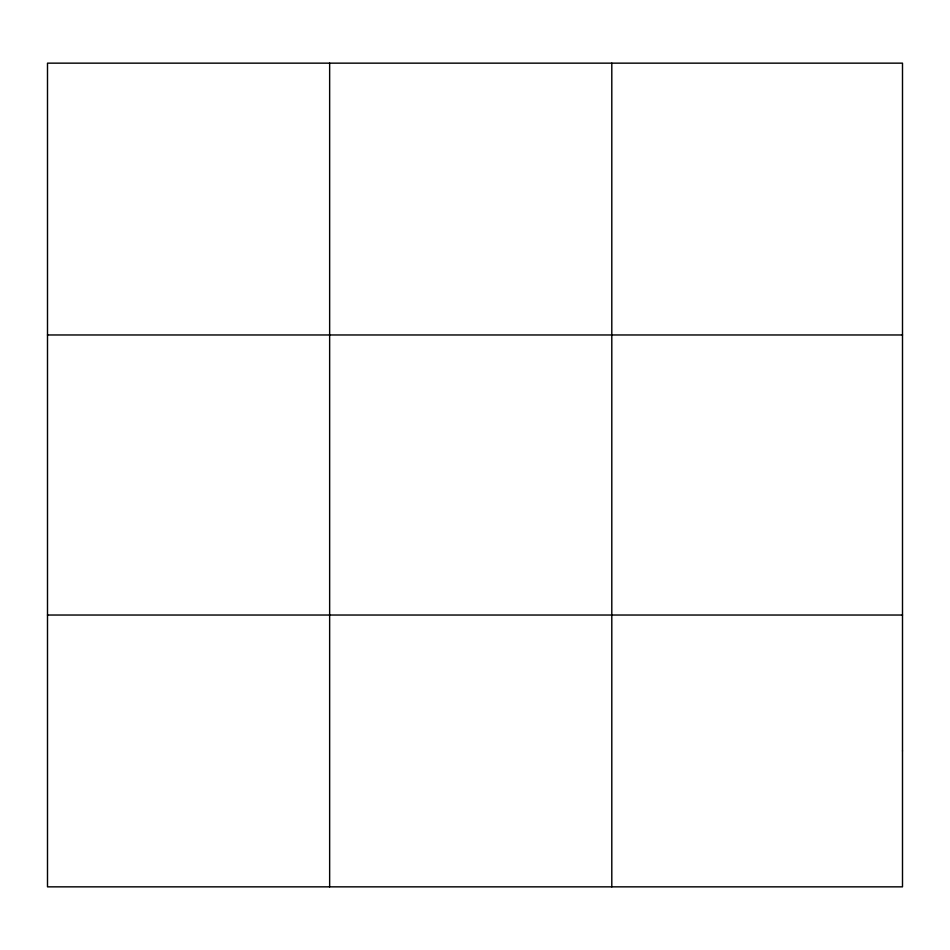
<?xml version="1.0" encoding="UTF-8"?>
<svg xmlns="http://www.w3.org/2000/svg" width="950" height="950" viewBox="0 0 950 950"><rect width="100%" height="100%" fill="white"/><g stroke="black" fill="none" stroke-linecap="round" stroke-linejoin="round"><path stroke-width="1.43" d="M329.65 63.151L329.65 886.849M611.8 63.151L611.8 886.849M47.5 334.97L902.5 334.97M47.5 615.03L902.5 615.03M902.5 750.939L902.5 886.849L47.5 886.849L47.5 63.151L902.5 63.151L902.5 750.939"/></g></svg>
